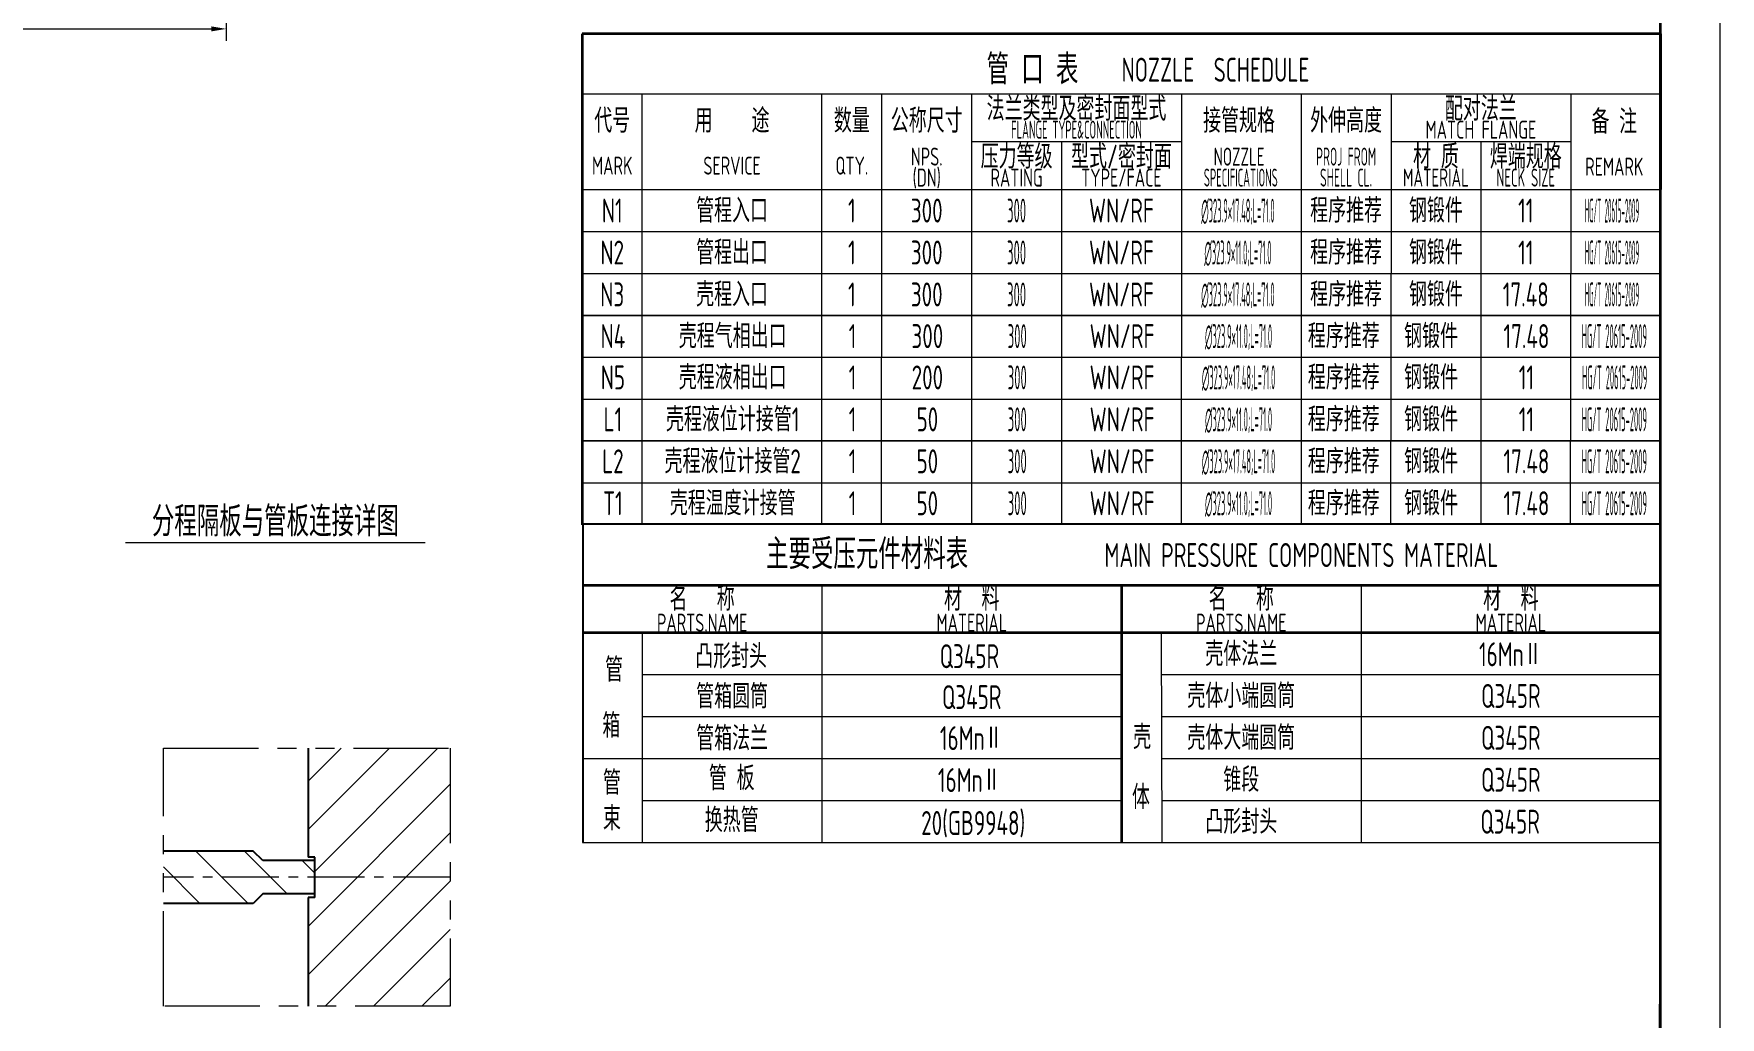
# Model space of a CAD drawing. Header units: millimetres. Extents: x 5765 to 6606, y -201 to 393.
# Drawn here: x 6324.5 to 6606, y -54.7 to 109.4 of the extents above; entities that cross this region are included whole.
import ezdxf
from ezdxf.enums import TextEntityAlignment as Align

# ---------------------------------------------------------------- set-up
doc = ezdxf.new("R2010")
doc.units = ezdxf.units.MM
doc.linetypes.add('CENTER2', pattern=[28.575, 19.05, -3.175, 3.175, -3.175])
doc.linetypes.add('PHANTOM2', pattern=[31.75, 15.875, -3.175, 3.175, -3.175, 3.175, -3.175])
for name, color, linetype, lineweight in [('1粗实线', 7, 'Continuous', 35), ('2细实线', 3, 'Continuous', 13), ('3中心线', 1, 'CENTER2', 13), ('5双点划线', 2, 'PHANTOM2', 13), ('6剖面线', 6, 'Continuous', 13), ('7文本', 2, 'Continuous', 13), ('8标注', 3, 'Continuous', 13), ('9图表', 4, 'Continuous', 13)]:
    doc.layers.add(name, color=color, linetype=linetype, lineweight=lineweight)
doc.styles.add('lanpec', font='bpec_e.shx', dxfattribs={"width": 0.75, "bigfont": 'hztxt.shx'})
doc.styles.add('lanpec-dim', font='bpec_e.shx', dxfattribs={"width": 0.75})
doc.dimstyles.new('lanpec', dxfattribs={"dimtxt": 4, "dimasz": 2.5, "dimexe": 2, "dimexo": 0, "dimtad": 1, "dimdsep": 46, "dimtxsty": 'lanpec-dim', "dimcen": 2.5, "dimclrd": 256, "dimclre": 256, "dimclrt": 256, "dimazin": 0, "dimtfac": 1, "dimtmove": 0, "dimatfit": 3, "dimfxl": 1, "dimlwd": -1, "dimlwe": -1, "dimarcsym": 0})

# ---------------------------------------------------------------- blocks, each defined once
blk = doc.blocks.new('A1')
at = {"layer": '1粗实线'}
blk.add_lwpolyline([(-816, 10), (-10, 10), (-10, 584), (-816, 584)], close=True, dxfattribs=at)
at = {"layer": '9图表'}
blk.add_lwpolyline([(-841, 0), (0, 0), (0, 594), (-841, 594)], close=True, dxfattribs=at)
blk = doc.blocks.new('管口表表头')
at = {"layer": '1粗实线'}
for p, q in [((-180, 0), (-180, -26)), ((0, 0), (-180, 0)), ((0, 0), (0, -26))]:
    blk.add_line(p, q, dxfattribs=at)
at = {"layer": '9图表'}
for p, q in [((-180, -10), (0, -10)), ((-180, -10), (0, -10)), ((-180, -26), (0, -26))]:
    blk.add_line(p, q, dxfattribs=at)
at = {"layer": '9图表', "color": 4}
for p, q in [((-170, -26), (-170, -10)), ((-140, -26), (-140, -10)), ((-130, -26), (-130, -10)), ((-115, -26), (-115, -10)), ((-80, -10), (-80, -26)), ((-60, -10), (-60, -26)), ((-45, -10), (-45, -26)), ((-15, -10), (-15, -26)), ((-115, -18), (-80, -18)), ((-100, -18), (-100, -26)), ((-45, -18), (-15, -18)), ((-30, -18), (-30, -26))]:
    blk.add_line(p, q, dxfattribs=at)
at = {"layer": '7文本', "color": 4, "style": 'lanpec', "width": 0.75}
for s, height, p in [('管 口 表', 5, (-112.51, -8.44)), ('NOZZLE  SCHEDULE', 4, (-89.97, -8))]:
    blk.add_text(s, height=height, dxfattribs=at).set_placement(p)
at = {"layer": '7文本', "color": 4, "style": 'lanpec'}
for s, height, width, p in [('法兰类型及密封面型式', 4, 0.75, (-97.5, -12.5)), ('配对法兰', 4, 0.75, (-30, -12.5)), ('代号', 4, 0.75, (-175, -14.5)), ('用    途', 4, 0.75, (-155, -14.5)), ('数量', 4, 0.75, (-135, -14.5)), ('公称尺寸', 4, 0.75, (-122.5, -14.5)), ('接管规格', 4, 0.75, (-70.37, -14.5)), ('外伸高度', 4, 0.75, (-52.5, -14.5)), ('备 注', 4, 0.75, (-7.73, -14.67)), ('FLANGE TYPE&CONNECTION', 3, 0.5, (-97.5, -16)), ('MATCH FLANGE', 3, 0.75, (-30, -16)), ('NPS.', 3, 0.75, (-122.5, -20.5)), ('压力等级', 4, 0.75, (-107.5, -20.5)), ('型式/密封面', 4, 0.75, (-90, -20.5)), ('NOZZLE', 3, 0.7, (-70.37, -20.5)), ('PROJ FROM', 3, 0.55, (-52.5, -20.5)), ('材 质', 4, 0.75, (-37.5, -20.5)), ('焊端规格', 4, 0.75, (-22.5, -20.5)), ('MARK', 3, 0.75, (-175, -22)), ('SERVICE', 3, 0.75, (-155, -22)), ('QTY.', 3, 0.75, (-135, -22)), ('(DN)', 3, 0.75, (-122.5, -24)), ('RATING', 3, 0.75, (-107.5, -24)), ('TYPE/FACE', 3, 0.75, (-90, -24)), ('SPECIFICATIONS', 3, 0.5, (-70.07, -24)), ('SHELL CL.', 3, 0.55, (-52.5, -24)), ('MATERIAL', 3, 0.7, (-37.5, -24)), ('NECK SIZE', 3, 0.6, (-22.5, -24)), ('REMARK', 3, 0.75, (-7.73, -22.17))]:
    blk.add_text(s, height=height, dxfattribs=dict(at, width=width)).set_placement(p, align=Align.MIDDLE_CENTER)
blk = doc.blocks.new('*U41')
at = {"layer": '2细实线'}
blk.add_line((-25, 0), (25, 0), dxfattribs=at)
at = {"layer": '7文本', "style": 'lanpec', "width": 0.75}
for tag, height, p in [('节点图名称', 5, (0, 3.5)), ('比例', 4, (0, -3.25))]:
    blk.add_attdef(tag, text='', height=height, dxfattribs=at).set_placement(p, align=Align.MIDDLE_CENTER)
blk = doc.blocks.new('*D54')
at = {"layer": '8标注', "transparency": 16777216}
for p, q in [((6356.62, 251.79), (6356.62, 108.24)), ((5880.91, 233.33), (5880.91, 108.24)), ((5883.41, 110.24), (6354.12, 110.24))]:
    blk.add_line(p, q, dxfattribs=at)
for points in [[(5883.41, 110.66), (5883.41, 109.82), (5880.91, 110.24)], [(6354.12, 110.66), (6354.12, 109.82), (6356.62, 110.24)]]:
    blk.add_solid(points, dxfattribs=at)
at = {"layer": 'Defpoints', "color": 0, "transparency": 16777216}
for p in [(6356.62, 251.79), (5880.91, 233.33), (6356.62, 110.24)]:
    blk.add_point(p, dxfattribs=at)
at = {"layer": '8标注', "transparency": 16777216, "insert": (6118.76, 112.86), "char_height": 4, "attachment_point": 5, "style": 'lanpec-dim'}
blk.add_mtext('7701.343', dxfattribs=at)

msp = doc.modelspace()

# ---------------------------------------------------------------- hatches: boundary and pattern name
at = {"layer": '6剖面线'}
h = msp.add_hatch(dxfattribs=at)
h.set_pattern_fill('ANSI31', color=256, scale=1.8, angle=180, style=0)
h.set_pattern_definition([(225, (5171.039, 1226.289), (4.041115, -4.041115), [])])
h.paths.add_polyline_path([(6379.596, -42.772), (6373.971, -42.772)], flags=16)
h.paths.add_polyline_path([(6370.274, -34.691), (6370.274, -52.869), (6394.007, -52.869), (6394.007, -31.331), (6371.394, -31.331), (6371.394, -34.691)])
h.paths.add_polyline_path([(6370.274, -9.793), (6370.274, -27.971), (6371.394, -27.971), (6371.394, -31.331), (6394.007, -31.331), (6394.007, -9.793)])
at = {"layer": '6剖面线', "ltscale": 0.5}
h = msp.add_hatch(dxfattribs=at)
h.set_pattern_fill('ANSI31', color=256, scale=1.8, angle=90, style=0)
h.set_pattern_definition([(135, (5171.039, 1226.289), (-4.041115, -4.041115), [])])
h.paths.add_polyline_path([(6371.394, -31.331), (6371.394, -28.554), (6367.292, -28.554), (6367.292, -31.331)])
h.paths.add_polyline_path([(6367.292, -31.331), (6367.292, -34.109), (6371.394, -34.109), (6371.394, -31.331)])
h.paths.add_polyline_path([(6361.128, -26.971), (6346.126, -26.971), (6346.126, -31.331), (6367.292, -31.331), (6367.292, -28.554), (6362.71, -28.554)])
h.paths.add_polyline_path([(6346.126, -35.691), (6361.128, -35.691), (6362.71, -34.109), (6367.292, -34.109), (6367.292, -31.331), (6346.126, -31.331)])

# ---------------------------------------------------------------- linework, layer by layer
for p, q in [((6416.17, 27.616), (6596.138, 27.616)), ((6416.17, 27.616), (6416.17, -25.554)), ((6370.274, -9.793), (6370.274, -27.971)), ((6361.128, -26.971), (6346.126, -26.971)), ((6362.71, -28.554), (6361.128, -26.971)), ((6371.394, -27.971), (6370.274, -27.971)), ((6371.394, -34.691), (6371.394, -27.971)), ((6371.394, -28.554), (6362.71, -28.554)), ((6361.128, -35.691), (6346.126, -35.691)), ((6362.71, -34.109), (6361.128, -35.691)), ((6371.394, -34.109), (6362.71, -34.109)), ((6370.274, -34.691), (6370.274, -52.869)), ((6371.394, -34.691), (6370.274, -34.691))]:
    msp.add_line(p, q)
at = {"layer": '1粗实线'}
for p, q in [((6416.062, 109.422), (6416.06, 27.466)), ((6416.07, 17.43), (6596.07, 17.43)), ((6506.07, 17.43), (6506.07, -25.554)), ((6596.07, 9.43), (6416.07, 9.43)), ((6596.007, -88.537), (6596.007, -52.537))]:
    msp.add_line(p, q, dxfattribs=at)
at = {"layer": '3中心线', "ltscale": 0.5}
msp.add_line((6394.007, -31.331), (6346.126, -31.331), dxfattribs=at)
at = {"layer": '5双点划线'}
for p, q in [((6346.126, -9.793), (6394.007, -9.793)), ((6346.126, -52.869), (6346.126, -9.793)), ((6394.007, -9.793), (6394.007, -52.869)), ((6394.007, -52.869), (6346.126, -52.869))]:
    msp.add_line(p, q, dxfattribs=at)
at = {"layer": '9图表'}
for p, q in [((6426.067, 27.466), (6426.062, 83.422)), ((6456.024, 27.466), (6456.062, 83.422)), ((6466.03, 27.466), (6466.062, 83.422)), ((6481.062, 27.466), (6481.062, 83.422)), ((6496.062, 83.422), (6496.062, 27.466)), ((6516.062, 83.422), (6516.018, 27.466)), ((6536.062, 83.422), (6536.055, 27.466)), ((6551.062, 83.422), (6550.994, 27.466)), ((6566.062, 83.313), (6566.048, 27.466)), ((6581.062, 83.313), (6580.988, 27.466)), ((6416.062, 76.422), (6596.062, 76.422)), ((6416.062, 69.422), (6596.062, 69.422)), ((6416.062, 62.422), (6596.062, 62.422)), ((6596.062, 62.422), (6416.062, 62.422)), ((6416.062, 62.422), (6596.062, 62.422)), ((6416.17, 55.466), (6596.17, 55.466)), ((6416.17, 48.466), (6596.17, 48.466)), ((6416.17, 41.466), (6596.17, 41.466)), ((6596.17, 41.466), (6416.17, 41.466)), ((6416.17, 41.466), (6596.17, 41.466)), ((6416.17, 34.466), (6596.17, 34.466)), ((6416.17, 27.616), (6596.17, 27.616)), ((6596.17, 27.616), (6416.17, 27.616)), ((6416.17, 27.616), (6596.17, 27.616)), ((6456.069, 17.43), (6456.069, -11.57)), ((6546.069, 17.43), (6546.069, -25.554)), ((6426.069, 9.43), (6426.069, -11.57)), ((6512.703, 9.336), (6512.819, -25.554)), ((6506.07, 2.43), (6426.069, 2.43)), ((6596.07, 2.43), (6512.683, 2.446)), ((6506.07, -4.57), (6426.069, -4.57)), ((6596.07, -4.57), (6512.683, -4.584)), ((6506.07, -11.57), (6416.17, -11.57)), ((6506.07, -11.57), (6416.17, -11.575)), ((6426.069, -11.574), (6426.069, -25.57)), ((6456.069, -11.573), (6456.069, -25.57)), ((6596.07, -11.57), (6512.753, -11.564)), ((6506.07, -18.57), (6426.069, -18.57)), ((6506.07, -18.57), (6426.069, -18.57)), ((6596.07, -18.57), (6512.796, -18.57)), ((6596.07, -18.57), (6512.796, -18.57)), ((6596.07, -25.57), (6512.743, -25.554))]:
    msp.add_line(p, q, dxfattribs=at)
at = {"layer": '9图表', "color": 4}
msp.add_line((6416.07, -25.554), (6595.97, -25.554), dxfattribs=at)

# ---------------------------------------------------------------- block references
msp.add_blockref('*U41', (6364.83, 24.54)).add_auto_attribs({'节点图名称': '分程隔板与管板连接详图'})
at = {"layer": '2细实线'}
for name, p in [('A1', (6606.028, -200.559)), ('管口表表头', (6596.062, 109.422)), ('管口表表头', (6596.062, 109.422))]:
    msp.add_blockref(name, p, dxfattribs=at)

# ---------------------------------------------------------------- texts
at = {"layer": '7文本', "style": 'lanpec'}
for s, width, p in [('N1', 0.75, (6421.062, 79.922)), ('管程入口', 0.75, (6441.062, 79.922)), ('1', 0.75, (6461.062, 79.922)), ('300', 0.75, (6473.562, 79.922)), ('300', 0.45, (6488.562, 79.922)), ('WN/RF', 0.75, (6506.062, 79.922)), ('∅323.9×17.48;L=71.0', 0.3, (6525.508, 79.922)), ('程序推荐', 0.75, (6543.562, 79.922)), ('钢锻件', 0.75, (6558.562, 79.922)), ('11', 0.75, (6573.562, 79.922)), ('HG/T 20615-2009', 0.2, (6587.948, 79.922)), ('N2', 0.75, (6421.062, 72.922)), ('管程出口', 0.75, (6441.062, 72.922)), ('1', 0.75, (6461.062, 72.922)), ('300', 0.75, (6473.562, 72.922)), ('300', 0.45, (6488.562, 72.922)), ('WN/RF', 0.75, (6506.062, 72.922)), ('∅323.9×11.0;L=71.0', 0.3, (6525.508, 72.922)), ('程序推荐', 0.75, (6543.562, 72.922)), ('钢锻件', 0.75, (6558.562, 72.922)), ('11', 0.75, (6573.562, 72.922)), ('HG/T 20615-2009', 0.2, (6587.948, 72.922)), ('N3', 0.75, (6421.062, 65.922)), ('壳程入口', 0.75, (6441.062, 65.922)), ('1', 0.75, (6461.062, 65.922)), ('300', 0.75, (6473.562, 65.922)), ('300', 0.45, (6488.562, 65.922)), ('WN/RF', 0.75, (6506.062, 65.922)), ('∅323.9×17.48;L=71.0', 0.3, (6525.508, 65.922)), ('程序推荐', 0.75, (6543.562, 65.922)), ('钢锻件', 0.75, (6558.562, 65.922)), ('17.48', 0.75, (6573.562, 65.922)), ('HG/T 20615-2009', 0.2, (6587.948, 65.922)), ('N4', 0.75, (6421.17, 58.966)), ('壳程气相出口', 0.75, (6441.17, 58.966)), ('1', 0.75, (6461.17, 58.966)), ('300', 0.75, (6473.67, 58.966)), ('300', 0.45, (6488.67, 58.966)), ('WN/RF', 0.75, (6506.17, 58.966)), ('∅323.9×11.0;L=71.0', 0.3, (6525.617, 58.966)), ('程序推荐', 0.75, (6543.18, 58.966)), ('钢锻件', 0.75, (6557.75, 58.966)), ('17.48', 0.75, (6573.67, 58.966)), ('HG/T 20615-2009', 0.3, (6588.337, 58.966)), ('N5', 0.75, (6421.17, 52.074)), ('壳程液相出口', 0.75, (6441.17, 52.074)), ('1', 0.75, (6461.17, 52.074)), ('200', 0.75, (6473.67, 52.074)), ('300', 0.45, (6488.67, 52.074)), ('WN/RF', 0.75, (6506.17, 52.074)), ('∅323.9×17.48;L=71.0', 0.3, (6525.617, 52.074)), ('程序推荐', 0.75, (6543.18, 52.074)), ('钢锻件', 0.75, (6557.75, 52.074)), ('11', 0.75, (6573.67, 52.074)), ('HG/T 20615-2009', 0.3, (6588.407, 52.074)), ('L1', 0.75, (6421.17, 45.074)), ('壳程液位计接管1', 0.75, (6441.17, 45.074)), ('1', 0.75, (6461.17, 45.074)), ('50', 0.75, (6473.67, 45.074)), ('300', 0.45, (6488.67, 45.074)), ('WN/RF', 0.75, (6506.17, 45.074)), ('∅323.9×11.0;L=71.0', 0.3, (6525.617, 45.074)), ('程序推荐', 0.75, (6543.18, 45.074)), ('钢锻件', 0.75, (6557.75, 45.074)), ('11', 0.75, (6573.67, 45.074)), ('HG/T 20615-2009', 0.3, (6588.337, 45.074)), ('L2', 0.75, (6421.17, 38.074)), ('壳程液位计接管2', 0.75, (6441.17, 38.074)), ('1', 0.75, (6461.17, 38.074)), ('50', 0.75, (6473.663, 38.074)), ('300', 0.45, (6488.67, 38.074)), ('WN/RF', 0.75, (6506.17, 38.074)), ('∅323.9×17.48;L=71.0', 0.3, (6525.617, 38.074)), ('程序推荐', 0.75, (6543.18, 38.074)), ('钢锻件', 0.75, (6557.75, 38.074)), ('17.48', 0.75, (6573.67, 38.074)), ('HG/T 20615-2009', 0.3, (6588.337, 38.074)), ('T1', 0.75, (6421.17, 31.074)), ('壳程温度计接管', 0.75, (6441.17, 31.074)), ('1', 0.75, (6461.17, 31.074)), ('50', 0.75, (6473.655, 31.074)), ('300', 0.45, (6488.67, 31.074)), ('WN/RF', 0.75, (6506.17, 31.074)), ('∅323.9×11.0;L=71.0', 0.3, (6525.617, 31.074)), ('程序推荐', 0.75, (6543.18, 31.074)), ('钢锻件', 0.75, (6557.75, 31.074)), ('17.48', 0.75, (6573.67, 31.074)), ('HG/T 20615-2009', 0.3, (6588.337, 31.074)), ('凸形封头', 0.75, (6440.902, 5.548)), ('Q345R', 0.75, (6480.69, 5.548)), ('壳体法兰', 0.75, (6526.07, 5.92)), ('16MnⅡ', 0.75, (6570.989, 5.872)), ('管箱圆筒', 0.75, (6441.068, -1.164)), ('Q345R', 0.75, (6481.069, -1.28)), ('壳体小端圆筒', 0.75, (6526.07, -1.08)), ('Q345R', 0.75, (6571.069, -1.08)), ('壳', 0.75, (6509.513, -7.944)), ('壳体大端圆筒', 0.75, (6526.07, -8.068)), ('管箱法兰', 0.75, (6441.068, -8.164)), ('16MnⅡ', 0.75, (6480.989, -8.118)), ('Q345R', 0.75, (6571.069, -8.068)), ('管 板', 0.75, (6441.003, -14.809)), ('16MnⅡ', 0.75, (6480.659, -15.121)), ('锥段', 0.75, (6526.07, -15.071)), ('Q345R', 0.75, (6571.069, -15.071)), ('体', 0.75, (6509.323, -17.968)), ('换热管', 0.75, (6441.003, -21.809)), ('凸形封头', 0.75, (6526.07, -22.07)), ('20(GB9948)', 0.75, (6481.324, -22.283)), ('Q345R', 0.75, (6570.947, -22.07))]:
    msp.add_text(s, height=4, dxfattribs=dict(at, width=width)).set_placement(p, align=Align.MIDDLE_CENTER)
at = {"layer": '7文本', "color": 4, "style": 'lanpec', "width": 0.75}
for s, height, p in [('主要受压元件材料表', 5, (6463.603, 22.585)), ('MAIN PRESSURE COMPONENTS MATERIAL ', 4, (6536.922, 22.43)), ('名   称', 4, (6436.07, 15.144)), ('材  料', 4, (6481.069, 15.144)), ('名   称', 4, (6526.069, 15.144)), ('材  料', 4, (6571.069, 15.144)), ('PARTS.NAME', 3, (6436.07, 11.144)), ('MATERIAL', 3, (6481.069, 11.144)), ('PARTS.NAME', 3, (6526.069, 11.144)), ('MATERIAL', 3, (6571.069, 11.144))]:
    msp.add_text(s, height=height, dxfattribs=at).set_placement(p, align=Align.MIDDLE_CENTER)
at = {"layer": '7文本', "style": 'lanpec', "width": 0.75}
for s, p in [('管', (6419.859, 1.288)), ('箱', (6419.421, -8.03)), ('管', (6419.51, -17.561)), ('束', (6419.51, -23.514))]:
    msp.add_text(s, height=4, dxfattribs=at).set_placement(p)

# ---------------------------------------------------------------- dimensions: what is measured, and where the dimension line sits
at = {"layer": '8标注'}
dim = msp.add_linear_dim(base=(6356.616, 110.24), p1=(5880.912, 233.326), p2=(6356.616, 251.791), text='7701.343', dimstyle='lanpec', dxfattribs=at)
dim.commit()
dim.dimension.update_dxf_attribs({"geometry": '*D54', "text_midpoint": (6118.764, 112.865)})

doc.saveas('drawing.dxf')
